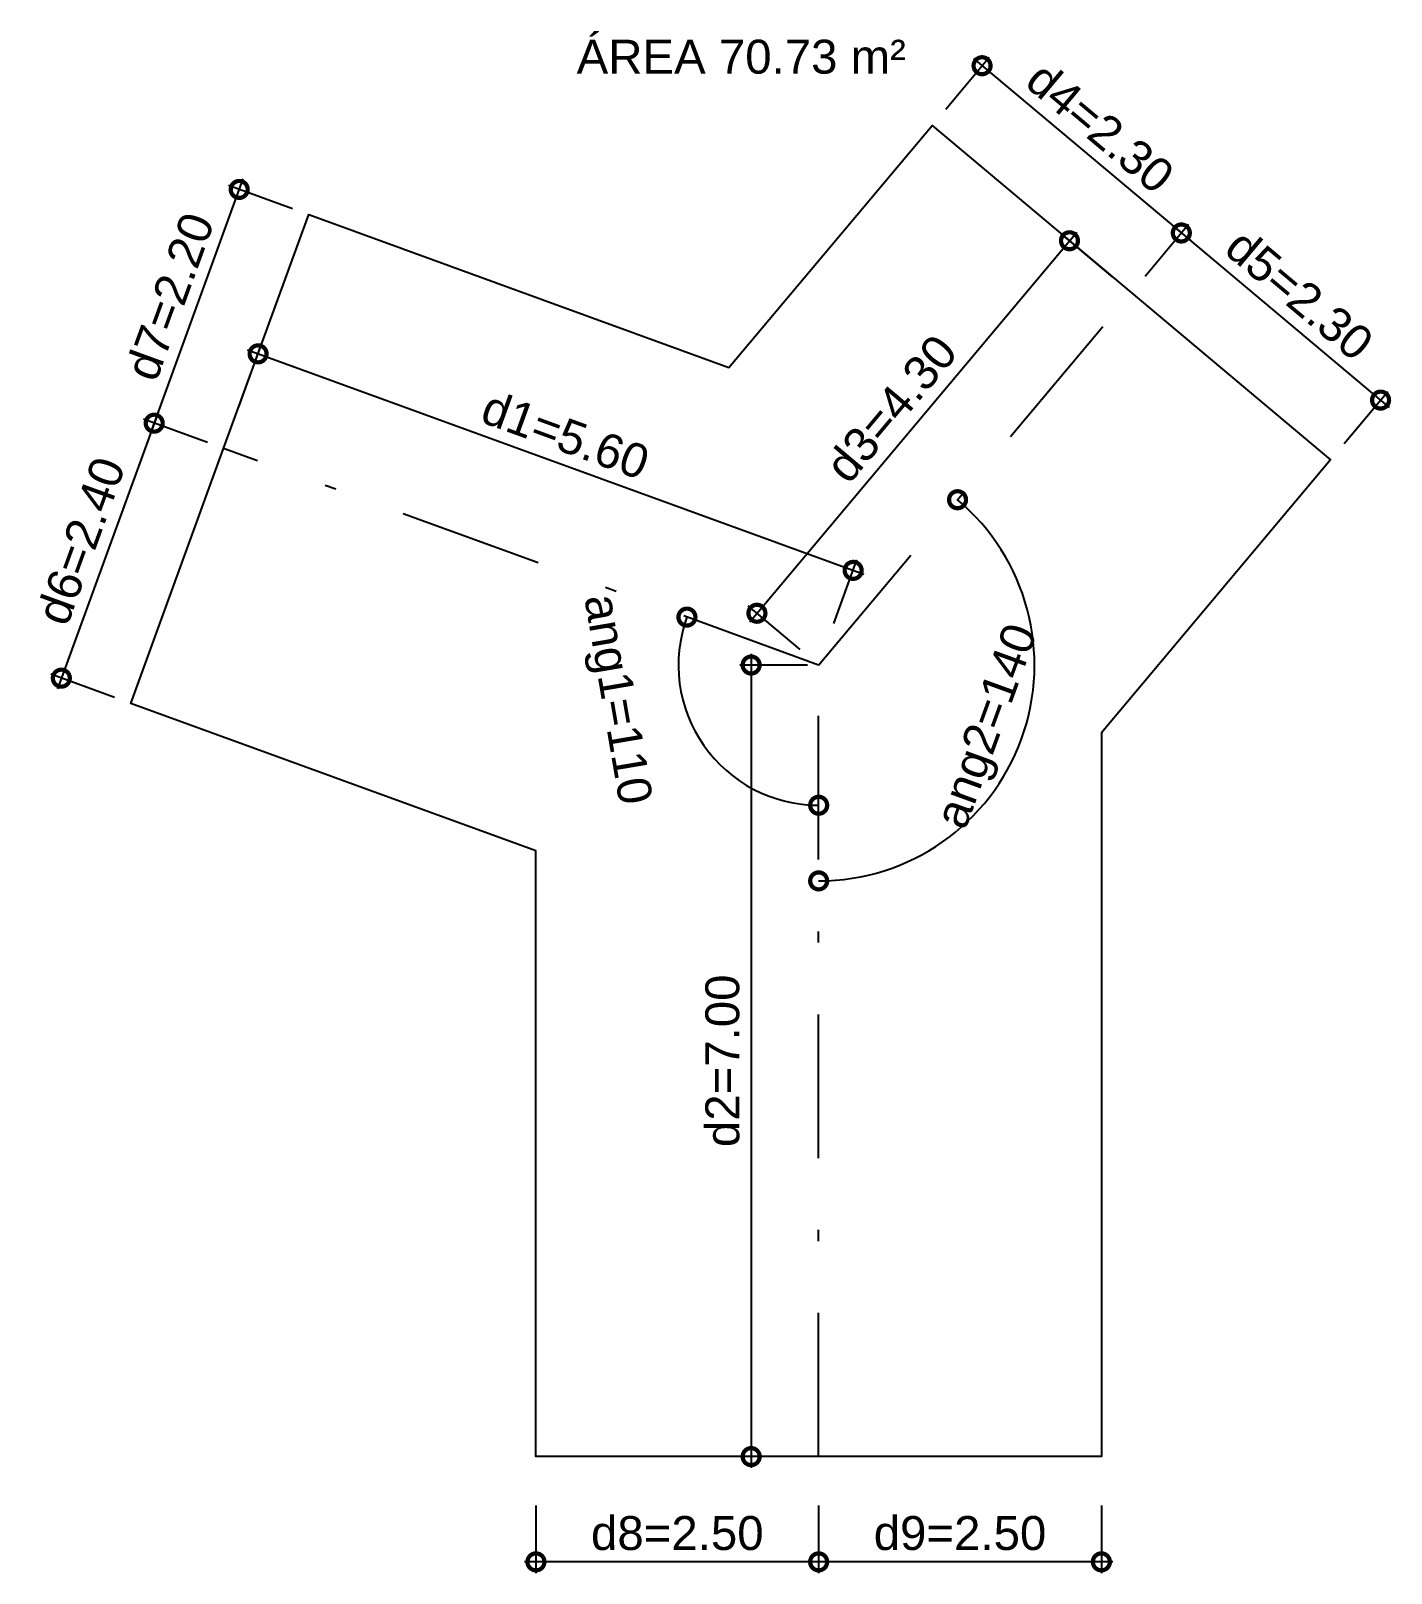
# Model space of a CAD drawing. Header units: metres. Extents: x -7.1 to 4.9, y -8.9 to 4.7.
import ezdxf

# ---------------------------------------------------------------- set-up
doc = ezdxf.new("R2010")
doc.units = ezdxf.units.M
doc.header["$LTSCALE"] = 0.1
doc.linetypes.add('DASHDOT', pattern=[25.4, 12.7, -6.35, 0, -6.35])
doc.layers.add('ARQ_EIXO CINZA 04', color=139, linetype='DASHDOT')
doc.layers.add('SIMB_01', color=1, linetype='Continuous')
doc.layers.add('COTA AZUL', color=5, linetype='Continuous', lineweight=25, true_color=0x0000ff)
doc.styles.add('Annot_3.0mm', font='arial.ttf', dxfattribs={"height": 3})
doc.styles.add('cota', font='arial.ttf')
doc.dimstyles.new('Info 01 - annot', dxfattribs={"dimtxt": 3, "dimasz": 3, "dimexe": 1, "dimexo": 1, "dimgap": 1, "dimtad": 1, "dimzin": 4, "dimtxsty": 'cota', "dimblk": 'DOTSMALL', "dimcen": 2, "dimdle": 1, "dimclrd": 256, "dimclre": 256, "dimclrt": 1, "dimazin": 2, "dimtfac": 0.09, "dimtmove": 2, "dimatfit": 2, "dimfxl": 5, "dimfxlon": 1, "dimtolj": 1, "dimtzin": 4, "dimlwd": -1, "dimarcsym": 1})

# ---------------------------------------------------------------- blocks, each defined once
blk = doc.blocks.new('_DotSmall')
at = {"color": 0, "linetype": 'ByBlock', "const_width": 0.5}
blk.add_lwpolyline([(-0.0625, 0, 1), (0.0625, 0, 1)], format="xyb", close=True, dxfattribs=at)
blk = doc.blocks.new('*D6')
at = {"layer": 'COTA AZUL', "lineweight": -2, "transparency": 16777216}
for p, q in [((-5.304, 1.415), (-5.099, 1.978)), ((-0.042, -0.501), (0.163, 0.063))]:
    blk.add_line(p, q, dxfattribs=at)
at = {"layer": 'COTA AZUL', "transparency": 16777216}
blk.add_line((-5.227, 1.919), (0.223, -0.065), dxfattribs=at)
at = {"layer": 'Defpoints', "color": 0, "transparency": 16777216}
for p in [(-5.438, 1.047), (0.129, -0.031), (-0.176, -0.868)]:
    blk.add_point(p, dxfattribs=at)
at = {"layer": 'COTA AZUL', "transparency": 16777216, "xscale": 0.3, "yscale": 0.3, "zscale": 0.3}
for p, rotation in [((-5.133, 1.884), 160), ((0.129, -0.031), 340)]:
    blk.add_blockref('_DotSmall', p, dxfattribs=dict(at, rotation=rotation))
at = {"layer": 'COTA AZUL', "color": 1, "transparency": 16777216, "insert": (-2.415, 1.165), "char_height": 0.3, "attachment_point": 5, "rotation": 340, "style": 'cota'}
blk.add_mtext('\\A1;d1=5.60', dxfattribs=at)
blk = doc.blocks.new('*D8')
at = {"layer": 'COTA AZUL', "transparency": 16777216}
blk.add_line((-0.773, -0.768), (-0.773, -7.968), dxfattribs=at)
at = {"layer": 'COTA AZUL', "lineweight": -2, "transparency": 16777216}
for p, q in [((-0.276, -0.868), (-0.873, -0.868)), ((-0.276, -7.868), (-0.873, -7.868))]:
    blk.add_line(p, q, dxfattribs=at)
at = {"layer": 'Defpoints', "color": 0, "transparency": 16777216}
for p in [(-0.176, -0.868), (-0.773, -7.868), (-0.176, -7.868)]:
    blk.add_point(p, dxfattribs=at)
at = {"layer": 'COTA AZUL', "transparency": 16777216, "xscale": 0.3, "yscale": 0.3, "zscale": 0.3}
for p, rotation in [((-0.773, -0.868), 90), ((-0.773, -7.868), 270)]:
    blk.add_blockref('_DotSmall', p, dxfattribs=dict(at, rotation=rotation))
at = {"layer": 'COTA AZUL', "color": 1, "transparency": 16777216, "insert": (-1.026, -4.368), "char_height": 0.3, "attachment_point": 5, "rotation": 90, "style": 'cota'}
blk.add_mtext('\\A1;d2=7.00', dxfattribs=at)
blk = doc.blocks.new('*D7')
at = {"layer": 'COTA AZUL', "transparency": 16777216}
blk.add_line((-0.786, -0.486), (2.106, 2.961), dxfattribs=at)
at = {"layer": 'COTA AZUL', "lineweight": -2, "transparency": 16777216}
for p, q in [((2.425, 2.563), (1.965, 2.949)), ((-0.339, -0.731), (-0.799, -0.345))]:
    blk.add_line(p, q, dxfattribs=at)
at = {"layer": 'Defpoints', "color": 0, "transparency": 16777216}
for p in [(2.042, 2.884), (2.588, 2.426), (-0.176, -0.868)]:
    blk.add_point(p, dxfattribs=at)
at = {"layer": 'COTA AZUL', "transparency": 16777216, "xscale": 0.3, "yscale": 0.3, "zscale": 0.3}
for p, rotation in [((2.042, 2.884), 50), ((-0.722, -0.41), 230)]:
    blk.add_blockref('_DotSmall', p, dxfattribs=dict(at, rotation=rotation))
at = {"layer": 'COTA AZUL', "color": 1, "transparency": 16777216, "insert": (0.466, 1.4), "char_height": 0.3, "attachment_point": 5, "rotation": 50, "style": 'cota'}
blk.add_mtext('\\A1;d3=4.30', dxfattribs=at)
blk = doc.blocks.new('*D2')
at = {"layer": 'COTA AZUL', "lineweight": -2, "transparency": 16777216}
for p, q in [((0.948, 4.049), (1.333, 4.508)), ((2.71, 2.57), (3.095, 3.03))]:
    blk.add_line(p, q, dxfattribs=at)
at = {"layer": 'COTA AZUL', "transparency": 16777216}
blk.add_line((1.192, 4.496), (3.108, 2.889), dxfattribs=at)
at = {"layer": 'Defpoints', "color": 0, "transparency": 16777216}
for p in [(0.827, 3.904), (3.031, 2.953), (2.588, 2.426)]:
    blk.add_point(p, dxfattribs=at)
at = {"layer": 'COTA AZUL', "transparency": 16777216, "xscale": 0.3, "yscale": 0.3, "zscale": 0.3}
for p, rotation in [((1.269, 4.432), 140), ((3.031, 2.953), 320)]:
    blk.add_blockref('_DotSmall', p, dxfattribs=dict(at, rotation=rotation))
at = {"layer": 'COTA AZUL', "color": 1, "transparency": 16777216, "insert": (2.313, 3.886), "char_height": 0.3, "attachment_point": 5, "rotation": 320, "style": 'cota'}
blk.add_mtext('\\A1;d4=2.30', dxfattribs=at)
blk = doc.blocks.new('*D3')
at = {"layer": 'COTA AZUL', "lineweight": -2, "transparency": 16777216}
for p, q in [((2.71, 2.57), (3.095, 3.03)), ((4.471, 1.092), (4.857, 1.551))]:
    blk.add_line(p, q, dxfattribs=at)
at = {"layer": 'COTA AZUL', "transparency": 16777216}
blk.add_line((2.954, 3.018), (4.869, 1.411), dxfattribs=at)
at = {"layer": 'Defpoints', "color": 0, "transparency": 16777216}
for p in [(2.588, 2.426), (4.793, 1.475), (4.35, 0.947)]:
    blk.add_point(p, dxfattribs=at)
at = {"layer": 'COTA AZUL', "transparency": 16777216, "xscale": 0.3, "yscale": 0.3, "zscale": 0.3}
for p, rotation in [((3.031, 2.953), 140), ((4.793, 1.475), 320)]:
    blk.add_blockref('_DotSmall', p, dxfattribs=dict(at, rotation=rotation))
at = {"layer": 'COTA AZUL', "color": 1, "transparency": 16777216, "insert": (4.075, 2.408), "char_height": 0.3, "attachment_point": 5, "rotation": 320, "style": 'cota'}
blk.add_mtext('\\A1;d5=2.30', dxfattribs=at)
blk = doc.blocks.new('*D5')
at = {"layer": 'COTA AZUL', "transparency": 16777216}
blk.add_line((-6.018, 1.365), (-6.907, -1.078), dxfattribs=at)
at = {"layer": 'COTA AZUL', "lineweight": -2, "transparency": 16777216}
for p, q in [((-5.582, 1.1), (-6.146, 1.305)), ((-6.403, -1.155), (-6.967, -0.95))]:
    blk.add_line(p, q, dxfattribs=at)
at = {"layer": 'Defpoints', "color": 0, "transparency": 16777216}
for p in [(-5.438, 1.047), (-6.873, -0.984), (-6.259, -1.208)]:
    blk.add_point(p, dxfattribs=at)
at = {"layer": 'COTA AZUL', "transparency": 16777216, "xscale": 0.3, "yscale": 0.3, "zscale": 0.3}
for p, rotation in [((-6.052, 1.271), 70), ((-6.873, -0.984), 250)]:
    blk.add_blockref('_DotSmall', p, dxfattribs=dict(at, rotation=rotation))
at = {"layer": 'COTA AZUL', "color": 1, "transparency": 16777216, "insert": (-6.701, 0.23), "char_height": 0.3, "attachment_point": 5, "rotation": 70, "style": 'cota'}
blk.add_mtext('\\A1;d6=2.40', dxfattribs=at)
blk = doc.blocks.new('*D4')
at = {"layer": 'COTA AZUL', "transparency": 16777216}
blk.add_line((-6.086, 1.177), (-5.266, 3.432), dxfattribs=at)
at = {"layer": 'COTA AZUL', "lineweight": -2, "transparency": 16777216}
for p, q in [((-4.83, 3.167), (-5.394, 3.372)), ((-5.582, 1.1), (-6.146, 1.305))]:
    blk.add_line(p, q, dxfattribs=at)
at = {"layer": 'Defpoints', "color": 0, "transparency": 16777216}
for p in [(-5.3, 3.338), (-4.685, 3.115), (-5.438, 1.047)]:
    blk.add_point(p, dxfattribs=at)
at = {"layer": 'COTA AZUL', "transparency": 16777216, "xscale": 0.3, "yscale": 0.3, "zscale": 0.3}
for p, rotation in [((-5.3, 3.338), 70.00000000000007), ((-6.052, 1.271), 250.0000000000001)]:
    blk.add_blockref('_DotSmall', p, dxfattribs=dict(at, rotation=rotation))
at = {"layer": 'COTA AZUL', "color": 1, "transparency": 16777216, "insert": (-5.914, 2.391), "char_height": 0.3, "attachment_point": 5, "rotation": 70, "style": 'cota'}
blk.add_mtext('\\A1;d7=2.20', dxfattribs=at)
blk = doc.blocks.new('*D12')
at = {"layer": 'COTA AZUL', "lineweight": -2, "transparency": 16777216}
for p, q in [((-2.676, -8.299), (-2.676, -8.899)), ((-0.176, -8.299), (-0.176, -8.899))]:
    blk.add_line(p, q, dxfattribs=at)
at = {"layer": 'COTA AZUL', "transparency": 16777216}
blk.add_line((-0.076, -8.799), (-2.776, -8.799), dxfattribs=at)
at = {"layer": 'Defpoints', "color": 0, "transparency": 16777216}
for p in [(-2.676, -7.868), (-0.176, -7.868), (-2.676, -8.799)]:
    blk.add_point(p, dxfattribs=at)
at = {"layer": 'COTA AZUL', "transparency": 16777216, "xscale": 0.3, "yscale": 0.3, "zscale": 0.3, "rotation": 180}
blk.add_blockref('_DotSmall', (-2.676, -8.799), dxfattribs=at)
at = {"layer": 'COTA AZUL', "transparency": 16777216, "xscale": 0.3, "yscale": 0.3, "zscale": 0.3}
blk.add_blockref('_DotSmall', (-0.176, -8.799), dxfattribs=at)
at = {"layer": 'COTA AZUL', "color": 1, "transparency": 16777216, "insert": (-1.426, -8.546), "char_height": 0.3, "attachment_point": 5, "style": 'cota'}
blk.add_mtext('\\A1;d8=2.50', dxfattribs=at)
blk = doc.blocks.new('*D11')
at = {"layer": 'COTA AZUL', "lineweight": -2, "transparency": 16777216}
for p, q in [((-0.176, -8.299), (-0.176, -8.899)), ((2.324, -8.299), (2.324, -8.899))]:
    blk.add_line(p, q, dxfattribs=at)
at = {"layer": 'COTA AZUL', "transparency": 16777216}
blk.add_line((2.424, -8.799), (-0.276, -8.799), dxfattribs=at)
at = {"layer": 'Defpoints', "color": 0, "transparency": 16777216}
for p in [(-0.176, -7.868), (2.324, -7.868), (-0.176, -8.799)]:
    blk.add_point(p, dxfattribs=at)
at = {"layer": 'COTA AZUL', "transparency": 16777216, "xscale": 0.3, "yscale": 0.3, "zscale": 0.3, "rotation": 180}
blk.add_blockref('_DotSmall', (-0.176, -8.799), dxfattribs=at)
at = {"layer": 'COTA AZUL', "transparency": 16777216, "xscale": 0.3, "yscale": 0.3, "zscale": 0.3}
blk.add_blockref('_DotSmall', (2.324, -8.799), dxfattribs=at)
at = {"layer": 'COTA AZUL', "color": 1, "transparency": 16777216, "insert": (1.074, -8.546), "char_height": 0.3, "attachment_point": 5, "style": 'cota'}
blk.add_mtext('\\A1;d9=2.50', dxfattribs=at)
blk = doc.blocks.new('*D9')
at = {"layer": 'COTA AZUL', "transparency": 16777216}
blk.add_arc((-0.176, -0.868), 1.24, 160, 270, dxfattribs=at)
at = {"layer": 'Defpoints', "color": 0, "transparency": 16777216}
for p in [(-5.438, 1.047), (-0.176, -0.868), (-0.176, -0.868), (-0.916, -1.863), (-0.176, -7.868)]:
    blk.add_point(p, dxfattribs=at)
at = {"layer": 'COTA AZUL', "transparency": 16777216, "xscale": 0.3, "yscale": 0.3, "zscale": 0.3, "rotation": 70.00000000000003}
blk.add_blockref('_DotSmall', (-1.341, -0.444), dxfattribs=at)
at = {"layer": 'COTA AZUL', "transparency": 16777216, "xscale": 0.3, "yscale": 0.3, "zscale": 0.3}
blk.add_blockref('_DotSmall', (-0.176, -2.108), dxfattribs=at)
at = {"layer": 'COTA AZUL', "color": 1, "transparency": 16777216, "insert": (-1.988, -1.177), "char_height": 0.3, "attachment_point": 5, "rotation": 279.6592, "style": 'cota'}
blk.add_mtext('\\A1;ang1=110', dxfattribs=at)
blk = doc.blocks.new('*D10')
at = {"layer": 'COTA AZUL', "transparency": 16777216}
blk.add_arc((-0.176, -0.868), 1.909, 270, 50, dxfattribs=at)
at = {"layer": 'Defpoints', "color": 0, "transparency": 16777216}
for p in [(2.588, 2.426), (-0.176, -0.868), (-0.176, -0.868), (1.213, -2.178), (-0.176, -7.868)]:
    blk.add_point(p, dxfattribs=at)
at = {"layer": 'COTA AZUL', "transparency": 16777216, "xscale": 0.3, "yscale": 0.3, "zscale": 0.3}
for p, rotation in [((1.052, 0.594), 140.0000000000001), ((-0.176, -2.777), 180)]:
    blk.add_blockref('_DotSmall', p, dxfattribs=dict(at, rotation=rotation))
at = {"layer": 'COTA AZUL', "color": 1, "transparency": 16777216, "insert": (1.341, -1.42), "char_height": 0.3, "attachment_point": 5, "rotation": 70, "style": 'cota'}
blk.add_mtext('\\A1;ang2=140', dxfattribs=at)

msp = doc.modelspace()

# ---------------------------------------------------------------- linework, layer by layer
msp.add_lwpolyline([(-5.438, 1.047), (-4.685, 3.115), (-0.971, 1.763), (0.827, 3.904), (2.588, 2.426), (4.35, 0.947), (2.324, -1.467), (2.324, -7.868), (-0.176, -7.868), (-2.676, -7.868), (-2.676, -2.512), (-6.259, -1.208), (-5.438, 1.047)])
at = {"layer": 'ARQ_EIXO CINZA 04'}
for p, q in [((-0.176, -0.868), (2.588, 2.426)), ((-0.176, -0.868), (-5.438, 1.047)), ((-0.176, -7.868), (-0.176, -0.868))]:
    msp.add_line(p, q, dxfattribs=at)

# ---------------------------------------------------------------- texts
at = {"layer": 'SIMB_01', "insert": (-2.316, 4.662), "char_height": 0.3, "width": 3.9108, "attachment_point": 1, "style": 'Annot_3.0mm'}
msp.add_mtext('ÁREA 70.73 m²', dxfattribs=at)

# ---------------------------------------------------------------- dimensions: what is measured, and where the dimension line sits
at = {"layer": 'COTA AZUL'}
for p1, p2, distance, text, picture, middle in [((0.827, 3.904), (2.588, 2.426), 0.688, 'd4=2.30', '*D2', (2.313, 3.886)), ((-5.438, 1.047), (-4.685, 3.115), 0.654, 'd7=2.20', '*D4', (-5.914, 2.391)), ((2.588, 2.426), (4.35, 0.947), 0.688, 'd5=2.30', '*D3', (4.075, 2.408)), ((-0.176, -0.868), (2.588, 2.426), 0.713, 'd3=4.30', '*D7', (0.466, 1.4)), ((-5.438, 1.047), (-0.176, -0.868), 0.891, 'd1=5.60', '*D6', (-2.415, 1.165)), ((-5.438, 1.047), (-6.259, -1.208), -0.654, 'd6=2.40', '*D5', (-6.701, 0.23)), ((-0.176, -7.868), (-2.676, -7.868), 0.931, 'd8=2.50', '*D12', (-1.426, -8.546)), ((2.324, -7.868), (-0.176, -7.868), 0.931, 'd9=2.50', '*D11', (1.074, -8.546))]:
    dim = msp.add_aligned_dim(p1=p1, p2=p2, distance=distance, text=text, dimstyle='Info 01 - annot', override={"dimscale": 0}, dxfattribs=at)
    dim.commit()
    dim.dimension.update_dxf_attribs({"geometry": picture, "text_midpoint": middle})
dim = msp.add_angular_dim_2l(base=(1.213, -2.178), line1=((-0.176, -0.868), (2.588, 2.426)), line2=((-0.176, -7.868), (-0.176, -0.868)), text='ang2=140', dimstyle='Info 01 - annot', override={"dimscale": 0}, dxfattribs=at)
dim.commit()
dim.dimension.update_dxf_attribs({"geometry": '*D10', "text_midpoint": (1.341, -1.42)})
dim = msp.add_angular_dim_2l(base=(-0.916, -1.863), line1=((-0.176, -0.868), (-5.438, 1.047)), line2=((-0.176, -7.868), (-0.176, -0.868)), text='ang1=110', dimstyle='Info 01 - annot', override={"dimscale": 0}, dxfattribs=at)
dim.commit()
dim.dimension.update_dxf_attribs({"geometry": '*D9', "text_midpoint": (-1.988, -1.177), "dimtype": 162})
dim = msp.add_linear_dim(base=(-0.773, -7.868), p1=(-0.176, -0.868), p2=(-0.176, -7.868), angle=90, text='d2=7.00', dimstyle='Info 01 - annot', override={"dimscale": 0}, dxfattribs=at)
dim.commit()
dim.dimension.update_dxf_attribs({"geometry": '*D8', "text_midpoint": (-1.026, -4.368)})

doc.saveas('drawing.dxf')
